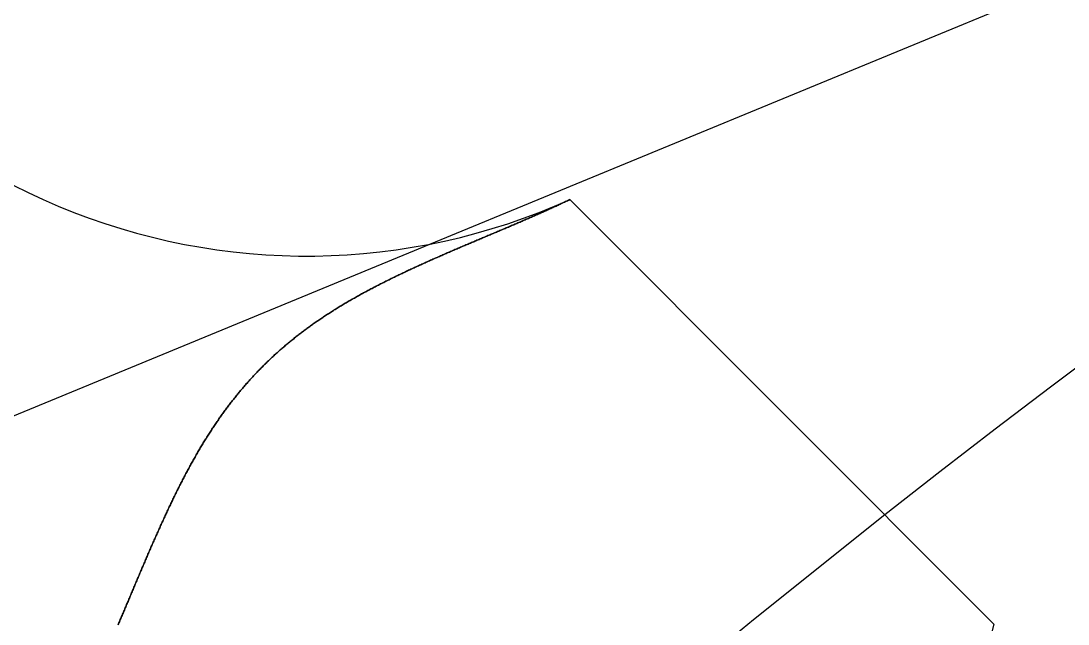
# Model space of a CAD drawing. Extents: x -59 to 146, y -79 to 32.
# Drawn here: x -20.841 to -18.053, y 23.294 to 24.899 of the extents above; entities that cross this region are included whole.
import ezdxf

# ---------------------------------------------------------------- set-up
doc = ezdxf.new("R2010")
doc.units = 0
doc.linetypes.add('DASHED', pattern=[19.05, 12.7, -6.35])
doc.layers.get('0').update_dxf_attribs({"linetype": 'CONTINUOUS'})

msp = doc.modelspace()

# ---------------------------------------------------------------- linework, layer by layer
at = {"color": 7, "linetype": 'CONTINUOUS'}
for p, q in [((-19.7523, 24.3049), (-11.2121, 27.826)), ((-18.251, 23.294), (-18.3757, 22.7949))]:
    msp.add_line(p, q, dxfattribs=at)
at = {"color": 7, "linetype": 'CONTINUOUS', "extrusion": (0.612372, 0.612372, 0.5)}
msp.add_line((-18.251, 23.294), (-19.3801, 24.4232), dxfattribs=at)
at = {"color": 7, "linetype": 'CONTINUOUS', "extrusion": (0.612372, 0.612372, -0.5)}
msp.add_line((-18.251, 23.294), (-19.3801, 24.4232), dxfattribs=at)
at = {"color": 3, "linetype": 'DASHED'}
msp.add_line((-25.7444, 21.8345), (-19.7523, 24.3049), dxfattribs=at)
at = {"color": 7}
for points in [[(-20.5826, 23.2918, 2.8584), (-20.5814, 23.2946, 2.8535), (-20.5802, 23.2974, 2.8486), (-20.579, 23.3002, 2.8436), (-20.5778, 23.303, 2.8387), (-20.5766, 23.3058, 2.8338), (-20.5754, 23.3086, 2.8289), (-20.5742, 23.3115, 2.824), (-20.573, 23.3143, 2.819), (-20.5718, 23.3171, 2.8141), (-20.5705, 23.3199, 2.8092), (-20.5693, 23.3228, 2.8042), (-20.5681, 23.3256, 2.7993), (-20.5669, 23.3285, 2.7943), (-20.5657, 23.3313, 2.7894), (-20.5645, 23.3341, 2.7844), (-20.5633, 23.337, 2.7794), (-20.5621, 23.3399, 2.7744), (-20.5609, 23.3427, 2.7694), (-20.5597, 23.3456, 2.7645), (-20.5585, 23.3484, 2.7595), (-20.5573, 23.3513, 2.7545), (-20.556, 23.3542, 2.7495), (-20.5548, 23.357, 2.7445), (-20.5536, 23.3599, 2.7395), (-20.5524, 23.3628, 2.7344), (-20.5512, 23.3657, 2.7294), (-20.55, 23.3686, 2.7244), (-20.5487, 23.3715, 2.7194), (-20.5475, 23.3743, 2.7143), (-20.5463, 23.3772, 2.7093), (-20.5451, 23.3801, 2.7043), (-20.5439, 23.383, 2.6992), (-20.5426, 23.3859, 2.6942), (-20.5414, 23.3888, 2.6891), (-20.5402, 23.3917, 2.6841), (-20.539, 23.3946, 2.679), (-20.5377, 23.3976, 2.6739), (-20.5365, 23.4005, 2.6688), (-20.5353, 23.4034, 2.6638), (-20.534, 23.4063, 2.6587), (-20.5328, 23.4092, 2.6536), (-20.5316, 23.4121, 2.6485), (-20.5303, 23.415, 2.6435), (-20.5291, 23.418, 2.6383), (-20.5279, 23.4209, 2.6333), (-20.5266, 23.4238, 2.6282), (-20.5254, 23.4267, 2.6231), (-20.5241, 23.4297, 2.6179), (-20.5229, 23.4326, 2.6128), (-20.5217, 23.4355, 2.6077), (-20.5204, 23.4385, 2.6026), (-20.5192, 23.4414, 2.5975), (-20.5179, 23.4443, 2.5924), (-20.5167, 23.4473, 2.5872), (-20.5154, 23.4502, 2.5821), (-20.5142, 23.4531, 2.577), (-20.5129, 23.4561, 2.5718), (-20.5116, 23.459, 2.5667), (-20.5104, 23.462, 2.5616), (-20.5091, 23.4649, 2.5564), (-20.5079, 23.4678, 2.5513), (-20.5066, 23.4708, 2.5461), (-20.5053, 23.4737, 2.541), (-20.5041, 23.4767, 2.5358), (-20.5028, 23.4796, 2.5306), (-20.5015, 23.4825, 2.5255), (-20.5003, 23.4855, 2.5203), (-20.499, 23.4884, 2.5152), (-20.4977, 23.4914, 2.51), (-20.4964, 23.4943, 2.5048), (-20.4951, 23.4973, 2.4996), (-20.4939, 23.5002, 2.4945), (-20.4926, 23.5032, 2.4893), (-20.4913, 23.5061, 2.4841), (-20.49, 23.509, 2.4789), (-20.4887, 23.512, 2.4737), (-20.4874, 23.5149, 2.4685), (-20.4861, 23.5179, 2.4633), (-20.4848, 23.5208, 2.4581), (-20.4835, 23.5238, 2.4529), (-20.4822, 23.5267, 2.4478), (-20.4809, 23.5296, 2.4426), (-20.4796, 23.5326, 2.4373), (-20.4783, 23.5355, 2.4321), (-20.477, 23.5385, 2.4269), (-20.4757, 23.5414, 2.4217), (-20.4743, 23.5443, 2.4165), (-20.473, 23.5473, 2.4113), (-20.4717, 23.5502, 2.4061), (-20.4704, 23.5531, 2.4009), (-20.4691, 23.5561, 2.3957), (-20.4677, 23.559, 2.3904), (-20.4664, 23.5619, 2.3852), (-20.4651, 23.5649, 2.38), (-20.4637, 23.5678, 2.3748), (-20.4624, 23.5707, 2.3696), (-20.461, 23.5736, 2.3643), (-20.4597, 23.5766, 2.3591), (-20.4583, 23.5795, 2.3539), (-20.457, 23.5824, 2.3487), (-20.4556, 23.5853, 2.3434), (-20.4543, 23.5882, 2.3382), (-20.4529, 23.5911, 2.333), (-20.4516, 23.5941, 2.3277), (-20.4502, 23.597, 2.3225), (-20.4488, 23.5999, 2.3173), (-20.4475, 23.6028, 2.312), (-20.4461, 23.6057, 2.3068), (-20.4447, 23.6086, 2.3016), (-20.4433, 23.6115, 2.2963), (-20.442, 23.6144, 2.2911), (-20.4406, 23.6173, 2.2858), (-20.4392, 23.6202, 2.2806), (-20.4378, 23.623, 2.2753), (-20.4364, 23.6259, 2.2701), (-20.435, 23.6288, 2.2649), (-20.4336, 23.6317, 2.2596), (-20.4322, 23.6346, 2.2544), (-20.4308, 23.6374, 2.2491), (-20.4294, 23.6403, 2.2439), (-20.428, 23.6432, 2.2386), (-20.4265, 23.646, 2.2334), (-20.4251, 23.6489, 2.2282), (-20.4237, 23.6518, 2.2229), (-20.4223, 23.6546, 2.2177), (-20.4208, 23.6575, 2.2124), (-20.4194, 23.6603, 2.2072), (-20.418, 23.6632, 2.2019), (-20.4165, 23.666, 2.1967), (-20.4151, 23.6688, 2.1914), (-20.4136, 23.6717, 2.1862), (-20.4122, 23.6745, 2.1809), (-20.4107, 23.6773, 2.1757), (-20.4092, 23.6801, 2.1705), (-20.4078, 23.683, 2.1652), (-20.4063, 23.6858, 2.16), (-20.4048, 23.6886, 2.1547), (-20.4034, 23.6914, 2.1495), (-20.4019, 23.6942, 2.1442), (-20.4004, 23.697, 2.139), (-20.3989, 23.6998, 2.1337), (-20.3974, 23.7026, 2.1285), (-20.3959, 23.7053, 2.1233), (-20.3944, 23.7081, 2.118), (-20.3929, 23.7109, 2.1128), (-20.3914, 23.7137, 2.1075), (-20.3899, 23.7164, 2.1023), (-20.3883, 23.7192, 2.097), (-20.3868, 23.7219, 2.0918), (-20.3853, 23.7247, 2.0866), (-20.3838, 23.7274, 2.0814), (-20.3822, 23.7302, 2.0761), (-20.3807, 23.7329, 2.0709), (-20.3791, 23.7356, 2.0656), (-20.3776, 23.7383, 2.0604), (-20.376, 23.7411, 2.0552), (-20.3745, 23.7438, 2.0499), (-20.3729, 23.7465, 2.0447), (-20.3714, 23.7492, 2.0395), (-20.3698, 23.7519, 2.0343), (-20.3682, 23.7546, 2.029), (-20.3666, 23.7573, 2.0238), (-20.3651, 23.7599, 2.0186), (-20.3635, 23.7626, 2.0134), (-20.3619, 23.7653, 2.0082), (-20.3603, 23.7679, 2.003), (-20.3587, 23.7706, 1.9977), (-20.3571, 23.7733, 1.9925), (-20.3555, 23.7759, 1.9873), (-20.3539, 23.7785, 1.9821), (-20.3522, 23.7812, 1.9769), (-20.3506, 23.7838, 1.9717), (-20.349, 23.7864, 1.9665), (-20.3474, 23.789, 1.9613), (-20.3457, 23.7916, 1.9561), (-20.3441, 23.7942, 1.9509), (-20.3424, 23.7968, 1.9457), (-20.3408, 23.7994, 1.9405), (-20.3391, 23.802, 1.9353), (-20.3375, 23.8046, 1.9302), (-20.3358, 23.8072, 1.925), (-20.3341, 23.8097, 1.9198), (-20.3325, 23.8123, 1.9146), (-20.3308, 23.8148, 1.9094), (-20.3291, 23.8174, 1.9042), (-20.3274, 23.8199, 1.8991), (-20.3257, 23.8224, 1.8939), (-20.324, 23.825, 1.8887), (-20.3223, 23.8275, 1.8836), (-20.3206, 23.83, 1.8784), (-20.3189, 23.8325, 1.8733), (-20.3172, 23.835, 1.8681), (-20.3155, 23.8375, 1.863), (-20.3138, 23.8399, 1.8578), (-20.312, 23.8424, 1.8527), (-20.3103, 23.8449, 1.8475), (-20.3085, 23.8473, 1.8424), (-20.3068, 23.8498, 1.8372), (-20.3051, 23.8522, 1.8321), (-20.3033, 23.8546, 1.827), (-20.3015, 23.8571, 1.8218), (-20.2998, 23.8595, 1.8167), (-20.298, 23.8619, 1.8116), (-20.2962, 23.8643, 1.8065), (-20.2945, 23.8667, 1.8014), (-20.2927, 23.8691, 1.7963), (-20.2909, 23.8715, 1.7912), (-20.2891, 23.8739, 1.7861), (-20.2873, 23.8762, 1.781), (-20.2855, 23.8786, 1.7759), (-20.2837, 23.8809, 1.7708), (-20.2819, 23.8833, 1.7657), (-20.2801, 23.8856, 1.7606), (-20.2783, 23.8879, 1.7555), (-20.2764, 23.8903, 1.7505), (-20.2746, 23.8926, 1.7454), (-20.2728, 23.8949, 1.7403), (-20.271, 23.8972, 1.7352), (-20.2691, 23.8995, 1.7302), (-20.2673, 23.9018, 1.7251), (-20.2654, 23.904, 1.7201), (-20.2636, 23.9063, 1.715), (-20.2617, 23.9086, 1.71), (-20.2599, 23.9108, 1.705), (-20.258, 23.9131, 1.6999), (-20.2561, 23.9153, 1.6949), (-20.2543, 23.9175, 1.6899), (-20.2524, 23.9198, 1.6849), (-20.2505, 23.922, 1.6799), (-20.2486, 23.9242, 1.6749), (-20.2467, 23.9264, 1.6699), (-20.2448, 23.9286, 1.6649), (-20.2429, 23.9307, 1.6599), (-20.241, 23.9329, 1.6549), (-20.2391, 23.9351, 1.6499), (-20.2372, 23.9372, 1.6449), (-20.2353, 23.9394, 1.64), (-20.2334, 23.9415, 1.635), (-20.2315, 23.9437, 1.63), (-20.2296, 23.9458, 1.6251), (-20.2276, 23.9479, 1.6201), (-20.2257, 23.95, 1.6152), (-20.2238, 23.9521, 1.6102), (-20.2218, 23.9542, 1.6053), (-20.2199, 23.9563, 1.6004), (-20.218, 23.9583, 1.5955), (-20.216, 23.9604, 1.5905), (-20.2141, 23.9625, 1.5856), (-20.2121, 23.9645, 1.5807), (-20.2101, 23.9666, 1.5758), (-20.2082, 23.9686, 1.5709), (-20.2062, 23.9706, 1.566), (-20.2043, 23.9726, 1.5612), (-20.2023, 23.9746, 1.5563), (-20.2003, 23.9766, 1.5514), (-20.1983, 23.9786, 1.5466), (-20.1963, 23.9806, 1.5417), (-20.1943, 23.9826, 1.5368), (-20.1923, 23.9846, 1.532), (-20.1903, 23.9866, 1.5271), (-20.1883, 23.9885, 1.5222), (-20.1863, 23.9905, 1.5173), (-20.1843, 23.9924, 1.5124), (-20.1822, 23.9944, 1.5075), (-20.1802, 23.9964, 1.5026), (-20.1781, 23.9983, 1.4977), (-20.176, 24.0003, 1.4928), (-20.174, 24.0022, 1.4879), (-20.1719, 24.0041, 1.4829), (-20.1698, 24.0061, 1.478), (-20.1677, 24.008, 1.4731), (-20.1656, 24.0099, 1.4681), (-20.1635, 24.0119, 1.4632), (-20.1614, 24.0138, 1.4582), (-20.1592, 24.0157, 1.4532), (-20.1571, 24.0176, 1.4483), (-20.1549, 24.0195, 1.4433), (-20.1528, 24.0214, 1.4383), (-20.1506, 24.0233, 1.4333), (-20.1484, 24.0252, 1.4284), (-20.1463, 24.0271, 1.4234), (-20.1441, 24.029, 1.4184), (-20.1419, 24.0309, 1.4134), (-20.1397, 24.0328, 1.4084), (-20.1375, 24.0347, 1.4034), (-20.1352, 24.0366, 1.3983), (-20.133, 24.0384, 1.3933), (-20.1308, 24.0403, 1.3883), (-20.1285, 24.0422, 1.3833), (-20.1263, 24.044, 1.3782), (-20.124, 24.0459, 1.3732), (-20.1217, 24.0477, 1.3681), (-20.1195, 24.0496, 1.3631), (-20.1172, 24.0514, 1.358), (-20.1149, 24.0533, 1.353), (-20.1126, 24.0551, 1.3479), (-20.1103, 24.0569, 1.3429), (-20.108, 24.0587, 1.3378), (-20.1056, 24.0606, 1.3327), (-20.1033, 24.0624, 1.3276), (-20.101, 24.0642, 1.3225), (-20.0986, 24.066, 1.3175), (-20.0963, 24.0678, 1.3124), (-20.0939, 24.0696, 1.3073), (-20.0916, 24.0714, 1.3022), (-20.0892, 24.0732, 1.2971), (-20.0868, 24.075, 1.292), (-20.0844, 24.0768, 1.2869), (-20.082, 24.0785, 1.2817), (-20.0796, 24.0803, 1.2766), (-20.0772, 24.0821, 1.2715), (-20.0748, 24.0838, 1.2664), (-20.0723, 24.0856, 1.2613), (-20.0699, 24.0874, 1.2561), (-20.0675, 24.0891, 1.251), (-20.065, 24.0908, 1.2459), (-20.0626, 24.0926, 1.2407), (-20.0601, 24.0943, 1.2356), (-20.0576, 24.0961, 1.2304), (-20.0552, 24.0978, 1.2253), (-20.0527, 24.0995, 1.2201), (-20.0502, 24.1012, 1.215), (-20.0477, 24.1029, 1.2098), (-20.0452, 24.1046, 1.2047), (-20.0427, 24.1063, 1.1995), (-20.0401, 24.108, 1.1943), (-20.0376, 24.1097, 1.1892), (-20.0351, 24.1114, 1.184), (-20.0325, 24.1131, 1.1788), (-20.03, 24.1148, 1.1736), (-20.0274, 24.1164, 1.1684), (-20.0249, 24.1181, 1.1633), (-20.0223, 24.1198, 1.1581), (-20.0197, 24.1214, 1.1529), (-20.0171, 24.1231, 1.1477), (-20.0145, 24.1247, 1.1425), (-20.0119, 24.1264, 1.1373), (-20.0093, 24.128, 1.1321), (-20.0067, 24.1297, 1.1269), (-20.0041, 24.1313, 1.1217), (-20.0015, 24.1329, 1.1165), (-19.9989, 24.1345, 1.1113), (-19.9962, 24.1362, 1.1061), (-19.9936, 24.1378, 1.1009), (-19.991, 24.1394, 1.0957), (-19.9883, 24.141, 1.0905), (-19.9856, 24.1426, 1.0853), (-19.983, 24.1442, 1.0801), (-19.9803, 24.1458, 1.0748), (-19.9776, 24.1474, 1.0696), (-19.975, 24.1489, 1.0644), (-19.9723, 24.1505, 1.0592), (-19.9696, 24.1521, 1.054), (-19.9669, 24.1537, 1.0487), (-19.9642, 24.1552, 1.0435), (-19.9615, 24.1568, 1.0383), (-19.9588, 24.1583, 1.0331), (-19.956, 24.1599, 1.0278), (-19.9533, 24.1614, 1.0226), (-19.9506, 24.163, 1.0174), (-19.9479, 24.1645, 1.0121), (-19.9451, 24.1661, 1.0069), (-19.9424, 24.1676, 1.0016), (-19.9396, 24.1691, 0.9964), (-19.9369, 24.1706, 0.9912), (-19.9341, 24.1722, 0.9859), (-19.9314, 24.1737, 0.9807), (-19.9286, 24.1752, 0.9755), (-19.9258, 24.1767, 0.9702), (-19.923, 24.1782, 0.965), (-19.9203, 24.1797, 0.9597), (-19.9175, 24.1812, 0.9545), (-19.9147, 24.1827, 0.9493), (-19.9119, 24.1842, 0.944), (-19.9091, 24.1857, 0.9388), (-19.9063, 24.1871, 0.9335), (-19.9035, 24.1886, 0.9283), (-19.9007, 24.1901, 0.923), (-19.8978, 24.1915, 0.9178), (-19.895, 24.193, 0.9125), (-19.8922, 24.1945, 0.9073), (-19.8894, 24.1959, 0.902), (-19.8865, 24.1974, 0.8968), (-19.8837, 24.1988, 0.8916), (-19.8809, 24.2003, 0.8863), (-19.878, 24.2017, 0.8811), (-19.8752, 24.2031, 0.8758), (-19.8723, 24.2046, 0.8706), (-19.8695, 24.206, 0.8653), (-19.8666, 24.2074, 0.8601), (-19.8637, 24.2088, 0.8548), (-19.8609, 24.2103, 0.8496), (-19.858, 24.2117, 0.8443), (-19.8551, 24.2131, 0.8391), (-19.8523, 24.2145, 0.8339), (-19.8494, 24.2159, 0.8286), (-19.8465, 24.2173, 0.8234), (-19.8436, 24.2187, 0.8181), (-19.8407, 24.2201, 0.8129), (-19.8379, 24.2215, 0.8076), (-19.835, 24.2229, 0.8024), (-19.8321, 24.2243, 0.7972), (-19.8292, 24.2256, 0.7919), (-19.8263, 24.227, 0.7867), (-19.8234, 24.2284, 0.7814), (-19.8205, 24.2298, 0.7762), (-19.8176, 24.2311, 0.771), (-19.8147, 24.2325, 0.7657), (-19.8118, 24.2339, 0.7605), (-19.8088, 24.2352, 0.7553), (-19.8059, 24.2366, 0.75), (-19.803, 24.2379, 0.7448), (-19.8001, 24.2393, 0.7396), (-19.7972, 24.2406, 0.7343), (-19.7943, 24.242, 0.7291), (-19.7913, 24.2433, 0.7239), (-19.7884, 24.2447, 0.7187), (-19.7855, 24.246, 0.7134), (-19.7826, 24.2474, 0.7082), (-19.7796, 24.2487, 0.703), (-19.7767, 24.25, 0.6978), (-19.7738, 24.2514, 0.6926), (-19.7708, 24.2527, 0.6874), (-19.7679, 24.254, 0.6821), (-19.765, 24.2553, 0.6769), (-19.762, 24.2566, 0.6717), (-19.7591, 24.258, 0.6665), (-19.7562, 24.2593, 0.6613), (-19.7532, 24.2606, 0.6561), (-19.7503, 24.2619, 0.6509), (-19.7473, 24.2632, 0.6457), (-19.7444, 24.2645, 0.6405), (-19.7415, 24.2658, 0.6353), (-19.7385, 24.2671, 0.6301), (-19.7356, 24.2684, 0.6249), (-19.7326, 24.2697, 0.6197), (-19.7297, 24.271, 0.6145), (-19.7267, 24.2723, 0.6093), (-19.7238, 24.2736, 0.6041), (-19.7209, 24.2749, 0.599), (-19.7179, 24.2762, 0.5938), (-19.715, 24.2774, 0.5886), (-19.712, 24.2787, 0.5834), (-19.7091, 24.28, 0.5783), (-19.7061, 24.2813, 0.5731), (-19.7032, 24.2826, 0.5679), (-19.7002, 24.2838, 0.5628), (-19.6973, 24.2851, 0.5576), (-19.6944, 24.2864, 0.5524), (-19.6914, 24.2876, 0.5473), (-19.6885, 24.2889, 0.5421), (-19.6855, 24.2902, 0.537), (-19.6826, 24.2914, 0.5318), (-19.6797, 24.2927, 0.5267), (-19.6767, 24.2939, 0.5215), (-19.6738, 24.2952, 0.5164), (-19.6708, 24.2965, 0.5113), (-19.6679, 24.2977, 0.5061), (-19.665, 24.299, 0.501), (-19.662, 24.3002, 0.4959), (-19.6591, 24.3015, 0.4907), (-19.6562, 24.3027, 0.4856), (-19.6532, 24.304, 0.4805), (-19.6503, 24.3052, 0.4754), (-19.6474, 24.3064, 0.4703), (-19.6444, 24.3077, 0.4652), (-19.6415, 24.3089, 0.4601), (-19.6386, 24.3102, 0.455), (-19.6357, 24.3114, 0.4499), (-19.6327, 24.3126, 0.4448), (-19.6298, 24.3139, 0.4397), (-19.6269, 24.3151, 0.4346), (-19.624, 24.3163, 0.4295), (-19.6211, 24.3176, 0.4245), (-19.6182, 24.3188, 0.4194), (-19.6153, 24.32, 0.4143), (-19.6123, 24.3213, 0.4092), (-19.6094, 24.3225, 0.4042), (-19.6065, 24.3237, 0.3991), (-19.6036, 24.3249, 0.3941), (-19.6007, 24.3262, 0.389), (-19.5978, 24.3274, 0.384), (-19.5949, 24.3286, 0.3789), (-19.592, 24.3298, 0.3739), (-19.5892, 24.331, 0.3689), (-19.5863, 24.3323, 0.3638), (-19.5834, 24.3335, 0.3588), (-19.5805, 24.3347, 0.3538), (-19.5776, 24.3359, 0.3488), (-19.5747, 24.3371, 0.3438), (-19.5719, 24.3383, 0.3388), (-19.569, 24.3396, 0.3338), (-19.5661, 24.3408, 0.3288), (-19.5633, 24.342, 0.3238), (-19.5604, 24.3432, 0.3188), (-19.5576, 24.3444, 0.3138), (-19.5547, 24.3456, 0.3088), (-19.5518, 24.3468, 0.3039), (-19.549, 24.348, 0.2989), (-19.5462, 24.3492, 0.2939), (-19.5433, 24.3504, 0.289), (-19.5405, 24.3516, 0.284), (-19.5376, 24.3529, 0.2791), (-19.5348, 24.3541, 0.2741), (-19.532, 24.3553, 0.2692), (-19.5292, 24.3565, 0.2643), (-19.5263, 24.3577, 0.2593), (-19.5235, 24.3589, 0.2544), (-19.5207, 24.3601, 0.2495), (-19.5179, 24.3613, 0.2446), (-19.5151, 24.3625, 0.2397), (-19.5123, 24.3637, 0.2348), (-19.5095, 24.3649, 0.2299), (-19.5067, 24.3661, 0.225), (-19.5039, 24.3673, 0.2201), (-19.5012, 24.3685, 0.2152), (-19.4984, 24.3697, 0.2104), (-19.4956, 24.3709, 0.2055), (-19.4928, 24.3721, 0.2006), (-19.4901, 24.3733, 0.1958), (-19.4873, 24.3745, 0.1909), (-19.4846, 24.3757, 0.1861), (-19.4818, 24.3769, 0.1812), (-19.4791, 24.3781, 0.1764), (-19.4763, 24.3793, 0.1716), (-19.4736, 24.3805, 0.1668), (-19.4709, 24.3817, 0.162), (-19.4682, 24.3829, 0.1572), (-19.4654, 24.3841, 0.1524), (-19.4627, 24.3853, 0.1476), (-19.46, 24.3865, 0.1428), (-19.4573, 24.3877, 0.138), (-19.4546, 24.3889, 0.1332), (-19.4519, 24.3901, 0.1284), (-19.4492, 24.3913, 0.1237), (-19.4465, 24.3925, 0.1189), (-19.4438, 24.3938, 0.114), (-19.4411, 24.395, 0.1092), (-19.4384, 24.3962, 0.1044), (-19.4356, 24.3975, 0.0995), (-19.4329, 24.3987, 0.0946), (-19.4302, 24.3999, 0.0898), (-19.4274, 24.4012, 0.0849), (-19.4247, 24.4024, 0.08), (-19.4219, 24.4037, 0.0751), (-19.4192, 24.405, 0.0701), (-19.4164, 24.4062, 0.0652), (-19.4136, 24.4075, 0.0602), (-19.4109, 24.4088, 0.0553), (-19.4081, 24.4101, 0.0503), (-19.4053, 24.4114, 0.0453), (-19.4025, 24.4127, 0.0403), (-19.3997, 24.414, 0.0353), (-19.3969, 24.4153, 0.0303), (-19.3941, 24.4166, 0.0253), (-19.3913, 24.4179, 0.0202), (-19.3885, 24.4192, 0.0152), (-19.3857, 24.4205, 0.0101), (-19.3829, 24.4219, 0.0051), (-19.3801, 24.4232, 0)], [(-19.3801, 24.4232, 0), (-19.3829, 24.4219, -0.0051), (-19.3857, 24.4205, -0.0101), (-19.3885, 24.4192, -0.0152), (-19.3913, 24.4179, -0.0202), (-19.3941, 24.4166, -0.0253), (-19.3969, 24.4153, -0.0303), (-19.3997, 24.414, -0.0353), (-19.4025, 24.4127, -0.0403), (-19.4053, 24.4114, -0.0453), (-19.4081, 24.4101, -0.0503), (-19.4109, 24.4088, -0.0553), (-19.4136, 24.4075, -0.0602), (-19.4164, 24.4062, -0.0652), (-19.4192, 24.405, -0.0701), (-19.4219, 24.4037, -0.0751), (-19.4247, 24.4024, -0.08), (-19.4274, 24.4012, -0.0849), (-19.4302, 24.3999, -0.0898), (-19.4329, 24.3987, -0.0946), (-19.4356, 24.3975, -0.0995), (-19.4384, 24.3962, -0.1044), (-19.4411, 24.395, -0.1092), (-19.4438, 24.3938, -0.114), (-19.4465, 24.3925, -0.1189), (-19.4492, 24.3913, -0.1237), (-19.4519, 24.3901, -0.1284), (-19.4546, 24.3889, -0.1332), (-19.4573, 24.3877, -0.138), (-19.46, 24.3865, -0.1428), (-19.4627, 24.3853, -0.1476), (-19.4654, 24.3841, -0.1524), (-19.4682, 24.3829, -0.1572), (-19.4709, 24.3817, -0.162), (-19.4736, 24.3805, -0.1668), (-19.4763, 24.3793, -0.1716), (-19.4791, 24.3781, -0.1764), (-19.4818, 24.3769, -0.1812), (-19.4846, 24.3757, -0.1861), (-19.4873, 24.3745, -0.1909), (-19.4901, 24.3733, -0.1958), (-19.4928, 24.3721, -0.2006), (-19.4956, 24.3709, -0.2055), (-19.4984, 24.3697, -0.2104), (-19.5012, 24.3685, -0.2152), (-19.5039, 24.3673, -0.2201), (-19.5067, 24.3661, -0.225), (-19.5095, 24.3649, -0.2299), (-19.5123, 24.3637, -0.2348), (-19.5151, 24.3625, -0.2397), (-19.5179, 24.3613, -0.2446), (-19.5207, 24.3601, -0.2495), (-19.5235, 24.3589, -0.2544), (-19.5263, 24.3577, -0.2593), (-19.5292, 24.3565, -0.2643), (-19.532, 24.3553, -0.2692), (-19.5348, 24.3541, -0.2741), (-19.5376, 24.3529, -0.2791), (-19.5405, 24.3516, -0.284), (-19.5433, 24.3504, -0.289), (-19.5462, 24.3492, -0.2939), (-19.549, 24.348, -0.2989), (-19.5518, 24.3468, -0.3039), (-19.5547, 24.3456, -0.3088), (-19.5576, 24.3444, -0.3138), (-19.5604, 24.3432, -0.3188), (-19.5633, 24.342, -0.3238), (-19.5661, 24.3408, -0.3288), (-19.569, 24.3396, -0.3338), (-19.5719, 24.3383, -0.3388), (-19.5747, 24.3371, -0.3438), (-19.5776, 24.3359, -0.3488), (-19.5805, 24.3347, -0.3538), (-19.5834, 24.3335, -0.3588), (-19.5863, 24.3323, -0.3638), (-19.5892, 24.331, -0.3689), (-19.592, 24.3298, -0.3739), (-19.5949, 24.3286, -0.3789), (-19.5978, 24.3274, -0.384), (-19.6007, 24.3262, -0.389), (-19.6036, 24.3249, -0.3941), (-19.6065, 24.3237, -0.3991), (-19.6094, 24.3225, -0.4042), (-19.6123, 24.3213, -0.4092), (-19.6153, 24.32, -0.4143), (-19.6182, 24.3188, -0.4194), (-19.6211, 24.3176, -0.4245), (-19.624, 24.3163, -0.4295), (-19.6269, 24.3151, -0.4346), (-19.6298, 24.3139, -0.4397), (-19.6327, 24.3126, -0.4448), (-19.6357, 24.3114, -0.4499), (-19.6386, 24.3102, -0.455), (-19.6415, 24.3089, -0.4601), (-19.6444, 24.3077, -0.4652), (-19.6474, 24.3064, -0.4703), (-19.6503, 24.3052, -0.4754), (-19.6532, 24.304, -0.4805), (-19.6562, 24.3027, -0.4856), (-19.6591, 24.3015, -0.4907), (-19.662, 24.3002, -0.4959), (-19.665, 24.299, -0.501), (-19.6679, 24.2977, -0.5061), (-19.6708, 24.2965, -0.5113), (-19.6738, 24.2952, -0.5164), (-19.6767, 24.2939, -0.5215), (-19.6797, 24.2927, -0.5267), (-19.6826, 24.2914, -0.5318), (-19.6855, 24.2902, -0.537), (-19.6885, 24.2889, -0.5421), (-19.6914, 24.2876, -0.5473), (-19.6944, 24.2864, -0.5524), (-19.6973, 24.2851, -0.5576), (-19.7002, 24.2838, -0.5628), (-19.7032, 24.2826, -0.5679), (-19.7061, 24.2813, -0.5731), (-19.7091, 24.28, -0.5783), (-19.712, 24.2787, -0.5834), (-19.715, 24.2774, -0.5886), (-19.7179, 24.2762, -0.5938), (-19.7209, 24.2749, -0.599), (-19.7238, 24.2736, -0.6041), (-19.7267, 24.2723, -0.6093), (-19.7297, 24.271, -0.6145), (-19.7326, 24.2697, -0.6197), (-19.7356, 24.2684, -0.6249), (-19.7385, 24.2671, -0.6301), (-19.7415, 24.2658, -0.6353), (-19.7444, 24.2645, -0.6405), (-19.7473, 24.2632, -0.6457), (-19.7503, 24.2619, -0.6509), (-19.7532, 24.2606, -0.6561), (-19.7562, 24.2593, -0.6613), (-19.7591, 24.258, -0.6665), (-19.762, 24.2566, -0.6717), (-19.765, 24.2553, -0.6769), (-19.7679, 24.254, -0.6821), (-19.7708, 24.2527, -0.6874), (-19.7738, 24.2514, -0.6926), (-19.7767, 24.25, -0.6978), (-19.7796, 24.2487, -0.703), (-19.7826, 24.2474, -0.7082), (-19.7855, 24.246, -0.7134), (-19.7884, 24.2447, -0.7187), (-19.7913, 24.2433, -0.7239), (-19.7943, 24.242, -0.7291), (-19.7972, 24.2406, -0.7343), (-19.8001, 24.2393, -0.7396), (-19.803, 24.2379, -0.7448), (-19.8059, 24.2366, -0.75), (-19.8088, 24.2352, -0.7553), (-19.8118, 24.2339, -0.7605), (-19.8147, 24.2325, -0.7657), (-19.8176, 24.2311, -0.771), (-19.8205, 24.2298, -0.7762), (-19.8234, 24.2284, -0.7814), (-19.8263, 24.227, -0.7867), (-19.8292, 24.2256, -0.7919), (-19.8321, 24.2243, -0.7972), (-19.835, 24.2229, -0.8024), (-19.8379, 24.2215, -0.8076), (-19.8407, 24.2201, -0.8129), (-19.8436, 24.2187, -0.8181), (-19.8465, 24.2173, -0.8234), (-19.8494, 24.2159, -0.8286), (-19.8523, 24.2145, -0.8339), (-19.8551, 24.2131, -0.8391), (-19.858, 24.2117, -0.8443), (-19.8609, 24.2103, -0.8496), (-19.8637, 24.2088, -0.8548), (-19.8666, 24.2074, -0.8601), (-19.8695, 24.206, -0.8653), (-19.8723, 24.2046, -0.8706), (-19.8752, 24.2031, -0.8758), (-19.878, 24.2017, -0.8811), (-19.8809, 24.2003, -0.8863), (-19.8837, 24.1988, -0.8916), (-19.8865, 24.1974, -0.8968), (-19.8894, 24.1959, -0.902), (-19.8922, 24.1945, -0.9073), (-19.895, 24.193, -0.9125), (-19.8978, 24.1915, -0.9178), (-19.9007, 24.1901, -0.923), (-19.9035, 24.1886, -0.9283), (-19.9063, 24.1871, -0.9335), (-19.9091, 24.1857, -0.9388), (-19.9119, 24.1842, -0.944), (-19.9147, 24.1827, -0.9493), (-19.9175, 24.1812, -0.9545), (-19.9203, 24.1797, -0.9597), (-19.923, 24.1782, -0.965), (-19.9258, 24.1767, -0.9702), (-19.9286, 24.1752, -0.9755), (-19.9314, 24.1737, -0.9807), (-19.9341, 24.1722, -0.9859), (-19.9369, 24.1706, -0.9912), (-19.9396, 24.1691, -0.9964), (-19.9424, 24.1676, -1.0016), (-19.9451, 24.1661, -1.0069), (-19.9479, 24.1645, -1.0121), (-19.9506, 24.163, -1.0174), (-19.9533, 24.1614, -1.0226), (-19.956, 24.1599, -1.0278), (-19.9588, 24.1583, -1.0331), (-19.9615, 24.1568, -1.0383), (-19.9642, 24.1552, -1.0435), (-19.9669, 24.1537, -1.0487), (-19.9696, 24.1521, -1.054), (-19.9723, 24.1505, -1.0592), (-19.975, 24.1489, -1.0644), (-19.9776, 24.1474, -1.0696), (-19.9803, 24.1458, -1.0748), (-19.983, 24.1442, -1.0801), (-19.9856, 24.1426, -1.0853), (-19.9883, 24.141, -1.0905), (-19.991, 24.1394, -1.0957), (-19.9936, 24.1378, -1.1009), (-19.9962, 24.1362, -1.1061), (-19.9989, 24.1345, -1.1113), (-20.0015, 24.1329, -1.1165), (-20.0041, 24.1313, -1.1217), (-20.0067, 24.1297, -1.1269), (-20.0093, 24.128, -1.1321), (-20.0119, 24.1264, -1.1373), (-20.0145, 24.1247, -1.1425), (-20.0171, 24.1231, -1.1477), (-20.0197, 24.1214, -1.1529), (-20.0223, 24.1198, -1.1581), (-20.0249, 24.1181, -1.1633), (-20.0274, 24.1164, -1.1684), (-20.03, 24.1148, -1.1736), (-20.0325, 24.1131, -1.1788), (-20.0351, 24.1114, -1.184), (-20.0376, 24.1097, -1.1892), (-20.0401, 24.108, -1.1943), (-20.0427, 24.1063, -1.1995), (-20.0452, 24.1046, -1.2047), (-20.0477, 24.1029, -1.2098), (-20.0502, 24.1012, -1.215), (-20.0527, 24.0995, -1.2201), (-20.0552, 24.0978, -1.2253), (-20.0576, 24.0961, -1.2304), (-20.0601, 24.0943, -1.2356), (-20.0626, 24.0926, -1.2407), (-20.065, 24.0908, -1.2459), (-20.0675, 24.0891, -1.251), (-20.0699, 24.0874, -1.2561), (-20.0723, 24.0856, -1.2613), (-20.0748, 24.0838, -1.2664), (-20.0772, 24.0821, -1.2715), (-20.0796, 24.0803, -1.2766), (-20.082, 24.0785, -1.2817), (-20.0844, 24.0768, -1.2869), (-20.0868, 24.075, -1.292), (-20.0892, 24.0732, -1.2971), (-20.0916, 24.0714, -1.3022), (-20.0939, 24.0696, -1.3073), (-20.0963, 24.0678, -1.3124), (-20.0986, 24.066, -1.3175), (-20.101, 24.0642, -1.3225), (-20.1033, 24.0624, -1.3276), (-20.1056, 24.0606, -1.3327), (-20.108, 24.0587, -1.3378), (-20.1103, 24.0569, -1.3429), (-20.1126, 24.0551, -1.3479), (-20.1149, 24.0533, -1.353), (-20.1172, 24.0514, -1.358), (-20.1195, 24.0496, -1.3631), (-20.1217, 24.0477, -1.3681), (-20.124, 24.0459, -1.3732), (-20.1263, 24.044, -1.3782), (-20.1285, 24.0422, -1.3833), (-20.1308, 24.0403, -1.3883), (-20.133, 24.0384, -1.3933), (-20.1352, 24.0366, -1.3983), (-20.1375, 24.0347, -1.4034), (-20.1397, 24.0328, -1.4084), (-20.1419, 24.0309, -1.4134), (-20.1441, 24.029, -1.4184), (-20.1463, 24.0271, -1.4234), (-20.1484, 24.0252, -1.4284), (-20.1506, 24.0233, -1.4333), (-20.1528, 24.0214, -1.4383), (-20.1549, 24.0195, -1.4433), (-20.1571, 24.0176, -1.4483), (-20.1592, 24.0157, -1.4532), (-20.1614, 24.0138, -1.4582), (-20.1635, 24.0119, -1.4632), (-20.1656, 24.0099, -1.4681), (-20.1677, 24.008, -1.4731), (-20.1698, 24.0061, -1.478), (-20.1719, 24.0041, -1.4829), (-20.174, 24.0022, -1.4879), (-20.176, 24.0003, -1.4928), (-20.1781, 23.9983, -1.4977), (-20.1802, 23.9964, -1.5026), (-20.1822, 23.9944, -1.5075), (-20.1843, 23.9924, -1.5124), (-20.1863, 23.9905, -1.5173), (-20.1883, 23.9885, -1.5222), (-20.1903, 23.9866, -1.5271), (-20.1923, 23.9846, -1.532), (-20.1943, 23.9826, -1.5368), (-20.1963, 23.9806, -1.5417), (-20.1983, 23.9786, -1.5466), (-20.2003, 23.9766, -1.5514), (-20.2023, 23.9746, -1.5563), (-20.2043, 23.9726, -1.5612), (-20.2062, 23.9706, -1.566), (-20.2082, 23.9686, -1.5709), (-20.2101, 23.9666, -1.5758), (-20.2121, 23.9645, -1.5807), (-20.2141, 23.9625, -1.5856), (-20.216, 23.9604, -1.5905), (-20.218, 23.9583, -1.5955), (-20.2199, 23.9563, -1.6004), (-20.2218, 23.9542, -1.6053), (-20.2238, 23.9521, -1.6102), (-20.2257, 23.95, -1.6152), (-20.2276, 23.9479, -1.6201), (-20.2296, 23.9458, -1.6251), (-20.2315, 23.9437, -1.63), (-20.2334, 23.9415, -1.635), (-20.2353, 23.9394, -1.64), (-20.2372, 23.9372, -1.6449), (-20.2391, 23.9351, -1.6499), (-20.241, 23.9329, -1.6549), (-20.2429, 23.9307, -1.6599), (-20.2448, 23.9286, -1.6649), (-20.2467, 23.9264, -1.6699), (-20.2486, 23.9242, -1.6749), (-20.2505, 23.922, -1.6799), (-20.2524, 23.9198, -1.6849), (-20.2543, 23.9175, -1.6899), (-20.2561, 23.9153, -1.6949), (-20.258, 23.9131, -1.6999), (-20.2599, 23.9108, -1.705), (-20.2617, 23.9086, -1.71), (-20.2636, 23.9063, -1.715), (-20.2654, 23.904, -1.7201), (-20.2673, 23.9018, -1.7251), (-20.2691, 23.8995, -1.7302), (-20.271, 23.8972, -1.7352), (-20.2728, 23.8949, -1.7403), (-20.2746, 23.8926, -1.7454), (-20.2764, 23.8903, -1.7505), (-20.2783, 23.8879, -1.7555), (-20.2801, 23.8856, -1.7606), (-20.2819, 23.8833, -1.7657), (-20.2837, 23.8809, -1.7708), (-20.2855, 23.8786, -1.7759), (-20.2873, 23.8762, -1.781), (-20.2891, 23.8739, -1.7861), (-20.2909, 23.8715, -1.7912), (-20.2927, 23.8691, -1.7963), (-20.2945, 23.8667, -1.8014), (-20.2962, 23.8643, -1.8065), (-20.298, 23.8619, -1.8116), (-20.2998, 23.8595, -1.8167), (-20.3015, 23.8571, -1.8218), (-20.3033, 23.8546, -1.827), (-20.3051, 23.8522, -1.8321), (-20.3068, 23.8498, -1.8372), (-20.3085, 23.8473, -1.8424), (-20.3103, 23.8449, -1.8475), (-20.312, 23.8424, -1.8527), (-20.3138, 23.8399, -1.8578), (-20.3155, 23.8375, -1.863), (-20.3172, 23.835, -1.8681), (-20.3189, 23.8325, -1.8733), (-20.3206, 23.83, -1.8784), (-20.3223, 23.8275, -1.8836), (-20.324, 23.825, -1.8887), (-20.3257, 23.8224, -1.8939), (-20.3274, 23.8199, -1.8991), (-20.3291, 23.8174, -1.9042), (-20.3308, 23.8148, -1.9094), (-20.3325, 23.8123, -1.9146), (-20.3341, 23.8097, -1.9198), (-20.3358, 23.8072, -1.925), (-20.3375, 23.8046, -1.9302), (-20.3391, 23.802, -1.9353), (-20.3408, 23.7994, -1.9405), (-20.3424, 23.7968, -1.9457), (-20.3441, 23.7942, -1.9509), (-20.3457, 23.7916, -1.9561), (-20.3474, 23.789, -1.9613), (-20.349, 23.7864, -1.9665), (-20.3506, 23.7838, -1.9717), (-20.3522, 23.7812, -1.9769), (-20.3539, 23.7785, -1.9821), (-20.3555, 23.7759, -1.9873), (-20.3571, 23.7733, -1.9925), (-20.3587, 23.7706, -1.9977), (-20.3603, 23.7679, -2.003), (-20.3619, 23.7653, -2.0082), (-20.3635, 23.7626, -2.0134), (-20.3651, 23.7599, -2.0186), (-20.3666, 23.7573, -2.0238), (-20.3682, 23.7546, -2.029), (-20.3698, 23.7519, -2.0343), (-20.3714, 23.7492, -2.0395), (-20.3729, 23.7465, -2.0447), (-20.3745, 23.7438, -2.0499), (-20.376, 23.7411, -2.0552), (-20.3776, 23.7383, -2.0604), (-20.3791, 23.7356, -2.0656), (-20.3807, 23.7329, -2.0709), (-20.3822, 23.7302, -2.0761), (-20.3838, 23.7274, -2.0814), (-20.3853, 23.7247, -2.0866), (-20.3868, 23.7219, -2.0918), (-20.3883, 23.7192, -2.097), (-20.3899, 23.7164, -2.1023), (-20.3914, 23.7137, -2.1075), (-20.3929, 23.7109, -2.1128), (-20.3944, 23.7081, -2.118), (-20.3959, 23.7053, -2.1233), (-20.3974, 23.7026, -2.1285), (-20.3989, 23.6998, -2.1337), (-20.4004, 23.697, -2.139), (-20.4019, 23.6942, -2.1442), (-20.4034, 23.6914, -2.1495), (-20.4048, 23.6886, -2.1547), (-20.4063, 23.6858, -2.16), (-20.4078, 23.683, -2.1652), (-20.4092, 23.6801, -2.1705), (-20.4107, 23.6773, -2.1757), (-20.4122, 23.6745, -2.1809), (-20.4136, 23.6717, -2.1862), (-20.4151, 23.6688, -2.1914), (-20.4165, 23.666, -2.1967), (-20.418, 23.6632, -2.2019), (-20.4194, 23.6603, -2.2072), (-20.4208, 23.6575, -2.2124), (-20.4223, 23.6546, -2.2177), (-20.4237, 23.6518, -2.2229), (-20.4251, 23.6489, -2.2282), (-20.4265, 23.646, -2.2334), (-20.428, 23.6432, -2.2386), (-20.4294, 23.6403, -2.2439), (-20.4308, 23.6374, -2.2491), (-20.4322, 23.6346, -2.2544), (-20.4336, 23.6317, -2.2596), (-20.435, 23.6288, -2.2649), (-20.4364, 23.6259, -2.2701), (-20.4378, 23.623, -2.2753), (-20.4392, 23.6202, -2.2806), (-20.4406, 23.6173, -2.2858), (-20.442, 23.6144, -2.2911), (-20.4433, 23.6115, -2.2963), (-20.4447, 23.6086, -2.3016), (-20.4461, 23.6057, -2.3068), (-20.4475, 23.6028, -2.312), (-20.4488, 23.5999, -2.3173), (-20.4502, 23.597, -2.3225), (-20.4516, 23.5941, -2.3277), (-20.4529, 23.5911, -2.333), (-20.4543, 23.5882, -2.3382), (-20.4556, 23.5853, -2.3434), (-20.457, 23.5824, -2.3487), (-20.4583, 23.5795, -2.3539), (-20.4597, 23.5766, -2.3591), (-20.461, 23.5736, -2.3643), (-20.4624, 23.5707, -2.3696), (-20.4637, 23.5678, -2.3748), (-20.4651, 23.5649, -2.38), (-20.4664, 23.5619, -2.3852), (-20.4677, 23.559, -2.3904), (-20.4691, 23.5561, -2.3957), (-20.4704, 23.5531, -2.4009), (-20.4717, 23.5502, -2.4061), (-20.473, 23.5473, -2.4113), (-20.4743, 23.5443, -2.4165), (-20.4757, 23.5414, -2.4217), (-20.477, 23.5385, -2.4269), (-20.4783, 23.5355, -2.4321), (-20.4796, 23.5326, -2.4373), (-20.4809, 23.5296, -2.4426), (-20.4822, 23.5267, -2.4478), (-20.4835, 23.5238, -2.4529), (-20.4848, 23.5208, -2.4581), (-20.4861, 23.5179, -2.4633), (-20.4874, 23.5149, -2.4685), (-20.4887, 23.512, -2.4737), (-20.49, 23.509, -2.4789), (-20.4913, 23.5061, -2.4841), (-20.4926, 23.5032, -2.4893), (-20.4939, 23.5002, -2.4945), (-20.4951, 23.4973, -2.4996), (-20.4964, 23.4943, -2.5048), (-20.4977, 23.4914, -2.51), (-20.499, 23.4884, -2.5152), (-20.5003, 23.4855, -2.5203), (-20.5015, 23.4825, -2.5255), (-20.5028, 23.4796, -2.5306), (-20.5041, 23.4767, -2.5358), (-20.5053, 23.4737, -2.541), (-20.5066, 23.4708, -2.5461), (-20.5079, 23.4678, -2.5513), (-20.5091, 23.4649, -2.5564), (-20.5104, 23.462, -2.5616), (-20.5116, 23.459, -2.5667), (-20.5129, 23.4561, -2.5718), (-20.5142, 23.4531, -2.577), (-20.5154, 23.4502, -2.5821), (-20.5167, 23.4473, -2.5872), (-20.5179, 23.4443, -2.5924), (-20.5192, 23.4414, -2.5975), (-20.5204, 23.4385, -2.6026), (-20.5217, 23.4355, -2.6077), (-20.5229, 23.4326, -2.6128), (-20.5241, 23.4297, -2.6179), (-20.5254, 23.4267, -2.6231), (-20.5266, 23.4238, -2.6282), (-20.5279, 23.4209, -2.6333), (-20.5291, 23.418, -2.6383), (-20.5303, 23.415, -2.6435), (-20.5316, 23.4121, -2.6485), (-20.5328, 23.4092, -2.6536), (-20.534, 23.4063, -2.6587), (-20.5353, 23.4034, -2.6638), (-20.5365, 23.4005, -2.6688), (-20.5377, 23.3976, -2.6739), (-20.539, 23.3946, -2.679), (-20.5402, 23.3917, -2.6841), (-20.5414, 23.3888, -2.6891), (-20.5426, 23.3859, -2.6942), (-20.5439, 23.383, -2.6992), (-20.5451, 23.3801, -2.7043), (-20.5463, 23.3772, -2.7093), (-20.5475, 23.3743, -2.7143), (-20.5487, 23.3715, -2.7194), (-20.55, 23.3686, -2.7244), (-20.5512, 23.3657, -2.7294), (-20.5524, 23.3628, -2.7344), (-20.5536, 23.3599, -2.7395), (-20.5548, 23.357, -2.7445), (-20.556, 23.3542, -2.7495), (-20.5573, 23.3513, -2.7545), (-20.5585, 23.3484, -2.7595), (-20.5597, 23.3456, -2.7645), (-20.5609, 23.3427, -2.7694), (-20.5621, 23.3399, -2.7744), (-20.5633, 23.337, -2.7794), (-20.5645, 23.3341, -2.7844), (-20.5657, 23.3313, -2.7894), (-20.5669, 23.3285, -2.7943), (-20.5681, 23.3256, -2.7993), (-20.5693, 23.3228, -2.8042), (-20.5705, 23.3199, -2.8092), (-20.5718, 23.3171, -2.8141), (-20.573, 23.3143, -2.819), (-20.5742, 23.3115, -2.824), (-20.5754, 23.3086, -2.8289), (-20.5766, 23.3058, -2.8338), (-20.5778, 23.303, -2.8387), (-20.579, 23.3002, -2.8436), (-20.5802, 23.2974, -2.8486), (-20.5814, 23.2946, -2.8535), (-20.5826, 23.2918, -2.8584)]]:
    msp.add_polyline3d(points, dxfattribs=at)
at = {"color": 7, "linetype": 'CONTINUOUS'}
msp.add_circle((0, 0), 29.1176, dxfattribs=at)
for centre, radius, start, end in [((0, 0), 30, 141.82667, 128.17333), ((-20.0806, 25.9833), 1.7102, 200.3537, 294.18), ((0, 0), 24.7059, 90, 270), ((0, 0), 23.8235, 90, 270)]:
    msp.add_arc(centre, radius, start, end, dxfattribs=at)
at = {"color": 3, "linetype": 'DASHED'}
msp.add_arc((0, 0), 30, 128.17333, 141.82667, dxfattribs=at)

doc.saveas('drawing.dxf')
